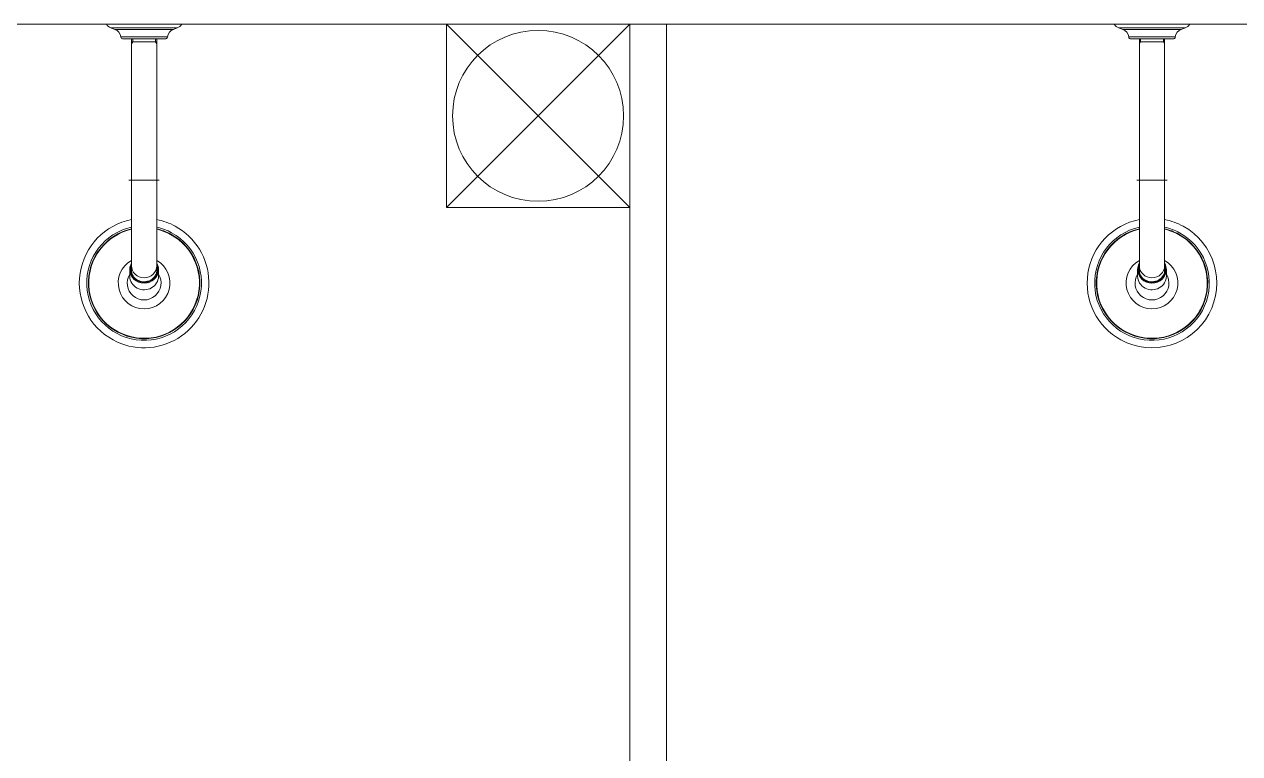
# Model space of a CAD drawing. Header units: millimetres. Extents: x 206 to 837, y 40 to 323.
# Drawn here: x 690.758 to 691.753, y 262.849 to 263.447 of the extents above; entities that cross this region are included whole.
import ezdxf

# ---------------------------------------------------------------- set-up
doc = ezdxf.new("R2010")
doc.units = ezdxf.units.MM
doc.linetypes.add('DASHDOT', pattern=[25.4, 12.7, -6.35, 0, -6.35])
doc.layers.add('I-ARQ', color=8, linetype='Continuous', lineweight=0)

msp = doc.modelspace()

# ---------------------------------------------------------------- linework, layer by layer
at = {"layer": 'I-ARQ'}
for p, q in [((689.68403, 263.44682), (695.40903, 263.44682)), ((691.25403, 263.44682), (691.10403, 263.29682)), ((691.25403, 263.29682), (691.10403, 263.44682)), ((691.10403, 263.44682), (691.10403, 263.29682)), ((691.25403, 263.44682), (691.10403, 263.44682)), ((691.25403, 263.44682), (691.25403, 262.23682)), ((691.25403, 263.29682), (691.25403, 263.44682)), ((691.28403, 263.44682), (691.28403, 262.23682)), ((691.10403, 263.29682), (691.25403, 263.29682))]:
    msp.add_line(p, q, dxfattribs=at)
at = {"layer": 'I-ARQ', "ltscale": 0.200747}
for points in [[(690.8294, 263.44382, -0.164371), (690.82565, 263.44682), (690.88742, 263.44682, -0.164371), (690.88367, 263.44382)], [(691.6544, 263.44382, -0.164371), (691.65065, 263.44682), (691.71242, 263.44682, -0.164371), (691.70867, 263.44382)]]:
    msp.add_lwpolyline(points, format="xyb", dxfattribs=at)
at = {"layer": 'I-ARQ'}
for points in [[(690.88367, 263.44382), (690.8294, 263.44382), (690.83258, 263.44266), (690.88049, 263.44266)], [(691.70867, 263.44382), (691.6544, 263.44382), (691.65758, 263.44266), (691.70549, 263.44266)]]:
    msp.add_lwpolyline(points, close=True, dxfattribs=at)
for points in [[(690.83746, 263.43656, 0.280777), (690.83258, 263.44266)], [(690.88049, 263.44266, 0.280777), (690.87561, 263.43656)], [(691.66246, 263.43656, 0.280777), (691.65758, 263.44266)], [(691.70549, 263.44266, 0.280777), (691.70061, 263.43656)], [(690.87561, 263.43656, -0.377188), (690.87362, 263.43481), (690.83945, 263.43481, -0.377188), (690.83746, 263.43656)], [(691.70061, 263.43656, -0.377188), (691.69862, 263.43481), (691.66445, 263.43481, -0.377188), (691.66246, 263.43656)], [(690.8462, 263.28692, 0.700978), (690.8311, 263.18832, 1), (690.88197, 263.28144, 0.07613), (690.86687, 263.28692)], [(691.6712, 263.28692, 0.700978), (691.6561, 263.18832, 1), (691.70697, 263.28144, 0.07613), (691.69187, 263.28692)], [(690.86687, 263.28068, -0.06962), (690.87904, 263.27608, -5.480122), (690.8462, 263.28068)], [(691.69187, 263.28068, -0.06962), (691.70404, 263.27608, -5.480122), (691.6712, 263.28068)], [(690.8462, 263.25336, 3.836175), (690.86687, 263.25336)], [(691.6712, 263.25336, 3.836175), (691.69187, 263.25336)], [(690.84477, 263.24222, 1.802734), (690.8683, 263.24222)], [(691.66977, 263.24222, 1.802734), (691.6933, 263.24222)]]:
    msp.add_lwpolyline(points, format="xyb", dxfattribs=at)
at = {"layer": 'I-ARQ', "ltscale": 0.352288}
for points in [[(690.87561, 263.43656), (690.83746, 263.43656)], [(691.70061, 263.43656), (691.66246, 263.43656)]]:
    msp.add_lwpolyline(points, dxfattribs=at)
at = {"layer": 'I-ARQ', "ltscale": 0.029062}
for points in [[(690.84723, 263.43481), (690.84723, 263.43248), (690.8462, 263.43069)], [(690.86584, 263.43481), (690.86584, 263.43248)], [(691.67223, 263.43481), (691.67223, 263.43248), (691.6712, 263.43069)], [(691.69084, 263.43481), (691.69084, 263.43248)]]:
    msp.add_lwpolyline(points, dxfattribs=at)
at = {"layer": 'I-ARQ'}
for points in [[(690.8462, 263.43481), (690.8462, 263.31918)], [(690.86687, 263.43481), (690.86687, 263.31918)], [(691.6712, 263.43481), (691.6712, 263.31918)], [(691.69187, 263.43481), (691.69187, 263.31918)]]:
    msp.add_lwpolyline(points, dxfattribs=at)
at = {"layer": 'I-ARQ', "ltscale": 0.242325}
for points in [[(690.86687, 263.43248), (690.8462, 263.43248)], [(691.69187, 263.43248), (691.6712, 263.43248)]]:
    msp.add_lwpolyline(points, dxfattribs=at)
at = {"layer": 'I-ARQ', "ltscale": 0.218093}
for points in [[(690.86584, 263.43248), (690.84837, 263.43248)], [(691.69084, 263.43248), (691.67337, 263.43248)]]:
    msp.add_lwpolyline(points, dxfattribs=at)
at = {"layer": 'I-ARQ', "ltscale": 0.025813}
for points in [[(690.86584, 263.43248), (690.86687, 263.43069)], [(691.69084, 263.43248), (691.69187, 263.43069)]]:
    msp.add_lwpolyline(points, dxfattribs=at)
at = {"layer": 'I-ARQ', "linetype": 'DASHDOT', "ltscale": 0.30975}
for points in [[(690.84413, 263.31918), (690.86894, 263.31918)], [(691.66913, 263.31918), (691.69394, 263.31918)]]:
    msp.add_lwpolyline(points, dxfattribs=at)
at = {"layer": 'I-ARQ', "ltscale": 0.06322}
for points in [[(690.8462, 263.28692), (690.8462, 263.31918)], [(690.86687, 263.28692), (690.86687, 263.31918)], [(691.6712, 263.28692), (691.6712, 263.31918)], [(691.69187, 263.28692), (691.69187, 263.31918)], [(690.8462, 263.25336), (690.8462, 263.28692)], [(690.86687, 263.28068), (690.86687, 263.28692)], [(691.6712, 263.25336), (691.6712, 263.28692)], [(691.69187, 263.28068), (691.69187, 263.28692)], [(690.8462, 263.24387), (690.8462, 263.25336)], [(690.86687, 263.24387), (690.86687, 263.25336)], [(691.6712, 263.24387), (691.6712, 263.25336)], [(691.69187, 263.24387), (691.69187, 263.25336)]]:
    msp.add_lwpolyline(points, dxfattribs=at)
at = {"layer": 'I-ARQ', "ltscale": 0.258125}
for points in [[(690.86687, 263.31918), (690.8462, 263.31918)], [(691.69187, 263.31918), (691.6712, 263.31918)]]:
    msp.add_lwpolyline(points, dxfattribs=at)
at = {"layer": 'I-ARQ', "ltscale": 0.06322}
for points in [[(690.86687, 263.28068), (690.86687, 263.27932, -0.067971), (690.87841, 263.27492, -5.429636), (690.8462, 263.27932)], [(690.86687, 263.25336), (690.86687, 263.27899, -0.067551), (690.87825, 263.27463, -5.416932), (690.8462, 263.27899)], [(691.69187, 263.28068), (691.69187, 263.27932, -0.067971), (691.70341, 263.27492, -5.429636), (691.6712, 263.27932)], [(691.69187, 263.25336), (691.69187, 263.27899, -0.067551), (691.70325, 263.27463, -5.416932), (691.6712, 263.27899)]]:
    msp.add_lwpolyline(points, format="xyb", dxfattribs=at)
at = {"layer": 'I-ARQ', "ltscale": 0.067122}
for points in [[(690.84477, 263.24041), (690.84477, 263.2459, -0.128945), (690.8462, 263.25107)], [(691.66977, 263.24041), (691.66977, 263.2459, -0.128945), (691.6712, 263.25107)]]:
    msp.add_lwpolyline(points, format="xyb", dxfattribs=at)
at = {"layer": 'I-ARQ', "ltscale": 0.067121}
for points in [[(690.8683, 263.24578), (690.8683, 263.24222)], [(691.6933, 263.24578), (691.6933, 263.24222)], [(690.8683, 263.24222), (690.8683, 263.24041)], [(691.6933, 263.24222), (691.6933, 263.24041)]]:
    msp.add_lwpolyline(points, dxfattribs=at)
at = {"layer": 'I-ARQ'}
msp.add_circle((691.17903, 263.37182), 0.07, dxfattribs=at)
for centre, major_axis, ratio, start_param, end_param in [((690.85653, 263.24595), (-0.01126, 0), 0.939693, 5.874594, 9.833369), ((690.85653, 263.24595), (-0.01116, 0), 0.939693, 5.895727, 9.812236), ((690.85653, 263.24578), (-0.01176, 0), 0.939693, 6.283156, 9.424748), ((690.85653, 263.24583), (-0.01055, 0), 0.939693, 6.083746, 6.283156), ((690.85653, 263.24527), (-0.01055, 0), 0.939693, 6.083746, 6.254788), ((690.85653, 263.24583), (-0.01055, 0), 0.939693, 6.283156, 7.353981), ((690.85653, 263.24893), (0.01034, 0), 0.939693, 3.141593, 6.283185), ((690.85653, 263.24583), (-0.01055, 0), 0.939693, 1.070796, 3.141564), ((690.85654, 263.24578), (-0.01176, -0.00001), 0.942388, 3.140774, 3.638398), ((690.85653, 263.24583), (-0.01055, 0), 0.939693, 3.141564, 3.341037), ((690.85653, 263.24527), (-0.01055, 0), 0.939693, 3.169992, 3.341037), ((691.68153, 263.24595), (-0.01126, 0), 0.939693, 5.874594, 9.833369), ((691.68153, 263.24595), (-0.01116, 0), 0.939693, 5.895727, 9.812236), ((691.68153, 263.24578), (-0.01176, 0), 0.939693, 6.283156, 9.424748), ((691.68153, 263.24583), (-0.01055, 0), 0.939693, 6.083746, 6.283156), ((691.68153, 263.24527), (-0.01055, 0), 0.939693, 6.083746, 6.254788), ((691.68153, 263.24583), (-0.01055, 0), 0.939693, 6.283156, 7.353981), ((691.68153, 263.24893), (0.01034, 0), 0.939693, 3.141593, 6.283185), ((691.68153, 263.24583), (-0.01055, 0), 0.939693, 1.070796, 3.141564), ((691.68154, 263.24578), (-0.01176, -0.00001), 0.942388, 3.140774, 3.638398), ((691.68153, 263.24583), (-0.01055, 0), 0.939693, 3.141564, 3.341037), ((691.68153, 263.24527), (-0.01055, 0), 0.939693, 3.169992, 3.341037), ((690.85653, 263.24041), (-0.01176, 0), 0.939693, 6.283156, 7.353981), ((690.85653, 263.24041), (-0.01176, 0), 0.939693, 1.070796, 3.141564), ((691.68153, 263.24041), (-0.01176, 0), 0.939693, 6.283156, 7.353981), ((691.68153, 263.24041), (-0.01176, 0), 0.939693, 1.070796, 3.141564)]:
    msp.add_ellipse(centre, major_axis=major_axis, ratio=ratio, start_param=start_param, end_param=end_param, dxfattribs=at)

doc.saveas('drawing.dxf')
